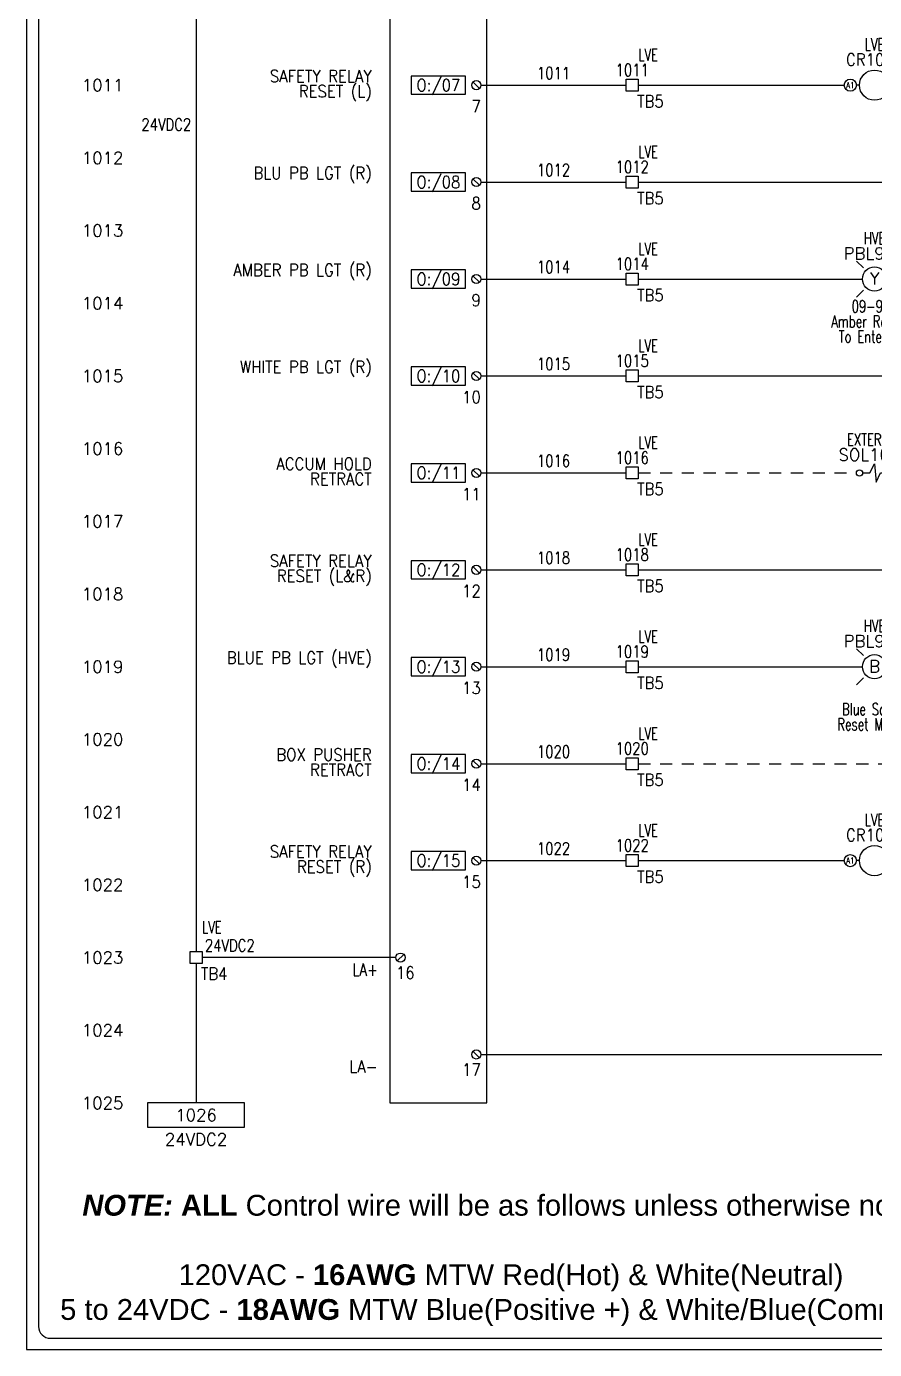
# Model space of a CAD drawing. Header units: inches. Extents: x 0 to 34.2, y 0 to 22.
# Drawn here: x 0 to 8.75, y -0.04 to 13.61 of the extents above; entities that cross this region are included whole.
import ezdxf
from ezdxf.enums import TextEntityAlignment as Align

# ---------------------------------------------------------------- set-up
doc = ezdxf.new("R2010")
doc.units = ezdxf.units.IN
doc.header["$MEASUREMENT"] = 0
doc.linetypes.add('HIDDEN2', pattern=[0.1875, 0.125, -0.0625])
for name, color, linetype in [('BLU_12AWG', 5, 'Continuous'), ('BLU_18AWG', 5, 'Continuous'), ('BLU_WHT_12AWG', 4, 'Continuous'), ('DESC', 150, 'Continuous'), ('DESCCHILD', 20, 'Continuous'), ('LOC', 8, 'Continuous'), ('MISC', 7, 'Continuous'), ('SYMS', 7, 'Continuous'), ('TAGS', 1, 'Continuous'), ('TERMS', 3, 'Continuous'), ('WIRENO', 3, 'Continuous'), ('WIREREF', 50, 'Continuous'), ('WIRES', 7, 'Continuous'), ('XREF', 7, 'Continuous'), ('XREFCHILD', 90, 'Continuous')]:
    doc.layers.add(name, color=color, linetype=linetype)
doc.styles.add('Fields', font='simplex.shx', dxfattribs={"height": 0.185})
doc.styles.get("Standard").update_dxf_attribs({"font": 'arial.ttf'})
doc.styles.add('WD', font='romans.shx', dxfattribs={"height": 0.185})

# ---------------------------------------------------------------- blocks, each defined once
blk = doc.blocks.new('RG_Master_Ver_4_2_2')
at = {"color": 3}
for p, q in [((0.125, 21.734), (0.125, 0.194)), ((0.247, 0.072), (9.875, 0.072))]:
    blk.add_line(p, q, dxfattribs=at)
blk.add_lwpolyline([(0, -0.044), (34.25, -0.044), (34.25, 21.956), (0, 21.956)], close=True, dxfattribs=at)
blk.add_arc((0.247, 0.194), 0.122, 180, 270, dxfattribs=at)
at = {"style": 'Fields'}
for tag, p in [('DESCRIPTION_3', (13.116, 1.307)), ('DRN_3', (15.472, 1.307)), ('CHK_3', (16.529, 1.307)), ('APP_3', (17.552, 1.307)), ('DATE_3', (18.829, 1.307)), ('DRAWING_DESC', (32.229, 1.246)), ('CUSTOMER', (28.997, 1.214)), ('DESCRIPTION_2', (13.116, 0.951)), ('DRN_2', (15.472, 0.951)), ('CHK_2', (16.529, 0.951)), ('APP_2', (17.552, 0.951)), ('DATE_2', (18.829, 0.951)), ('SIZE', (30.715, 0.894)), ('DRAWING_#', (32.125, 0.894)), ('REV', (33.543, 0.894)), ('DESCRIPTION_1', (13.116, 0.596)), ('DRN_1', (15.472, 0.596)), ('CHK_1', (16.529, 0.596)), ('APP_1', (17.552, 0.596)), ('DATE_1', (18.829, 0.596)), ('PROJECT_#', (28.981, 0.581)), ('DRN_BY', (30.875, 0.524)), ('CHK_BY', (31.762, 0.524)), ('APP_BY', (32.75, 0.524)), ('SCALE', (33.652, 0.524)), ('PROJECT_NAME', (29.021, 0.176)), ('SHEETNUM', (32.753, 0.176)), ('TTL_SHTS', (33.547, 0.176))]:
    blk.add_attdef(tag, text='', height=0.125, dxfattribs=at).set_placement(p, align=Align.CENTER)
at = {"style": 'Fields', "flags": 9}
blk.add_attdef('WD_TB', (9.953, 0.194), '', height=0.0638, dxfattribs=at)
blk = doc.blocks.new('HA2S1_REF_1')
for p, q in [((0, 0.25), (0, 0)), ((1, 0.25), (0, 0.25)), ((1, 0), (1, 0.25)), ((0, 0), (1, 0))]:
    blk.add_line(p, q)
at = {"style": 'WD', "flags": 1}
blk.add_attdef('SIGCODE', text='', height=0.125, dxfattribs=at).set_placement((0.5, 0.3125), align=Align.CENTER)
at = {"style": 'WD'}
for tag, p in [('XREF', (0.5, 0.0625)), ('DESC1', (0.5, -0.1875))]:
    blk.add_attdef(tag, text='', height=0.125, dxfattribs=at).set_placement(p, align=Align.CENTER)
blk = doc.blocks.new('PLCIO_FD2')
at = {"layer": 'SYMS'}
for p, q in [((-0.5, 1), (-0.5, -17.5)), ((0.5, -17.5), (0.5, 1)), ((0.281, -6.906), (-0.281, -6.906)), ((-0.281, -6.906), (-0.281, -7.094)), ((0.281, -7.094), (0.281, -6.906)), ((-0.281, -7.094), (0.281, -7.094)), ((0.357, -6.967), (0.424, -7.033)), ((0.281, -7.906), (-0.281, -7.906)), ((-0.281, -7.906), (-0.281, -8.094)), ((0.281, -8.094), (0.281, -7.906)), ((0.357, -7.967), (0.424, -8.033)), ((-0.281, -8.094), (0.281, -8.094)), ((0.281, -8.906), (-0.281, -8.906)), ((-0.281, -8.906), (-0.281, -9.094)), ((0.281, -9.094), (0.281, -8.906)), ((0.357, -8.967), (0.424, -9.033)), ((-0.281, -9.094), (0.281, -9.094)), ((0.281, -9.906), (-0.281, -9.906)), ((-0.281, -9.906), (-0.281, -10.094)), ((0.281, -10.094), (0.281, -9.906)), ((-0.281, -10.094), (0.281, -10.094)), ((0.357, -9.967), (0.424, -10.033)), ((0.281, -10.906), (-0.281, -10.906)), ((-0.281, -10.906), (-0.281, -11.094)), ((0.281, -11.094), (0.281, -10.906)), ((0.357, -10.967), (0.424, -11.033)), ((-0.281, -11.094), (0.281, -11.094)), ((0.281, -11.906), (-0.281, -11.906)), ((-0.281, -11.906), (-0.281, -12.094)), ((0.281, -12.094), (0.281, -11.906)), ((0.357, -11.967), (0.424, -12.033)), ((-0.281, -12.094), (0.281, -12.094)), ((0.281, -12.906), (-0.281, -12.906)), ((-0.281, -12.906), (-0.281, -13.094)), ((0.281, -13.094), (0.281, -12.906)), ((0.357, -12.967), (0.424, -13.033)), ((-0.281, -13.094), (0.281, -13.094)), ((0.281, -13.906), (-0.281, -13.906)), ((-0.281, -13.906), (-0.281, -14.094)), ((0.281, -14.094), (0.281, -13.906)), ((0.357, -13.967), (0.424, -14.033)), ((-0.281, -14.094), (0.281, -14.094)), ((0.281, -14.906), (-0.281, -14.906)), ((-0.281, -14.906), (-0.281, -15.094)), ((0.281, -15.094), (0.281, -14.906)), ((0.357, -14.967), (0.424, -15.033)), ((-0.281, -15.094), (0.281, -15.094)), ((-0.357, -15.967), (-0.424, -16.033)), ((0.357, -16.967), (0.424, -17.033)), ((-0.5, -17.5), (0.5, -17.5))]:
    blk.add_line(p, q, dxfattribs=at)
for centre in [(0.391, -7), (0.391, -8), (0.391, -9), (0.391, -10), (0.391, -11), (0.391, -12), (0.391, -13), (0.391, -14), (0.391, -15), (-0.391, -16), (0.391, -17)]:
    blk.add_circle(centre, 0.0469, dxfattribs=at)
at = {"layer": 'SYMS', "style": 'WD'}
for tag, width, p in [('INST', 0.8, (0, 1.482)), ('LOC', 0.8, (0, 1.312)), ('MFG', 0.8, (0, 1.156)), ('CAT', 0.9, (0, 1)), ('DESC', 0.8, (0, 0.53))]:
    blk.add_attdef(tag, text='', height=0.125, dxfattribs=dict(at, width=width)).set_placement(p, align=Align.CENTER)
for tag, p in [('LINE1', (0, 0.844)), ('LINE2', (0, 0.688)), ('TAG', (0, 0.322))]:
    blk.add_attdef(tag, text='', height=0.125, dxfattribs=at).set_placement(p, align=Align.CENTER)
at = {"layer": 'SYMS', "linetype": 'Continuous', "style": 'WD', "flags": 9}
blk.add_attdef('ASSYCODE', text='', height=0.01, dxfattribs=at).set_placement((0.23, 1.071), align=Align.CENTER)
at = {"layer": 'SYMS', "style": 'WD', "width": 0.9}
for tag, p in [('DESCA01', (-0.688, 0.031)), ('DESCB01', (-0.688, -0.125)), ('DESCC01', (-0.688, -0.281)), ('DESCD01', (-0.688, -0.438)), ('DESCE01', (-0.688, -0.594)), ('DESCA02', (-0.688, -0.969)), ('DESCB02', (-0.688, -1.125)), ('DESCC02', (-0.688, -1.281)), ('DESCD02', (-0.688, -1.438)), ('DESCE02', (-0.688, -1.594)), ('DESCA03', (-0.688, -1.969)), ('DESCB03', (-0.688, -2.125)), ('DESCC03', (-0.688, -2.281)), ('DESCD03', (-0.688, -2.438)), ('DESCE03', (-0.688, -2.594)), ('DESCA04', (-0.688, -2.969)), ('DESCB04', (-0.688, -3.125)), ('DESCC04', (-0.688, -3.281)), ('DESCD04', (-0.688, -3.438)), ('DESCE04', (-0.688, -3.594)), ('DESCA05', (-0.688, -3.969)), ('DESCB05', (-0.688, -4.125)), ('DESCC05', (-0.688, -4.281)), ('DESCD05', (-0.688, -4.438)), ('DESCE05', (-0.688, -4.594)), ('DESCA06', (-0.688, -4.969)), ('DESCB06', (-0.688, -5.125)), ('DESCC06', (-0.688, -5.281)), ('DESCD06', (-0.688, -5.438)), ('DESCE06', (-0.688, -5.594)), ('DESCA07', (-0.688, -5.969)), ('DESCB07', (-0.688, -6.125)), ('DESCC07', (-0.688, -6.281)), ('DESCD07', (-0.688, -6.438)), ('DESCE07', (-0.688, -6.594)), ('DESCA08', (-0.688, -6.969)), ('DESCB08', (-0.688, -7.125)), ('DESCC08', (-0.688, -7.281)), ('DESCD08', (-0.688, -7.438)), ('DESCE08', (-0.688, -7.594)), ('DESCA09', (-0.688, -7.969)), ('DESCB09', (-0.688, -8.125)), ('DESCC09', (-0.688, -8.281)), ('DESCD09', (-0.688, -8.438)), ('DESCE09', (-0.688, -8.594)), ('DESCA10', (-0.688, -8.969)), ('DESCB10', (-0.688, -9.125)), ('DESCC10', (-0.688, -9.281)), ('DESCD10', (-0.688, -9.438)), ('DESCE10', (-0.688, -9.594)), ('DESCA11', (-0.688, -9.969)), ('DESCB11', (-0.688, -10.125)), ('DESCC11', (-0.688, -10.281)), ('DESCD11', (-0.688, -10.438)), ('DESCE11', (-0.688, -10.594)), ('DESCA12', (-0.688, -10.969)), ('DESCB12', (-0.688, -11.125)), ('DESCC12', (-0.688, -11.281)), ('DESCD12', (-0.688, -11.438)), ('DESCE12', (-0.688, -11.594)), ('DESCA13', (-0.688, -11.969)), ('DESCB13', (-0.688, -12.125)), ('DESCC13', (-0.688, -12.281)), ('DESCD13', (-0.688, -12.438)), ('DESCE13', (-0.688, -12.594)), ('DESCA14', (-0.688, -12.969)), ('DESCB14', (-0.688, -13.125)), ('DESCC14', (-0.688, -13.281)), ('DESCD14', (-0.688, -13.438)), ('DESCE14', (-0.688, -13.594)), ('DESCA15', (-0.688, -13.969)), ('DESCB15', (-0.688, -14.125)), ('DESCC15', (-0.688, -14.281)), ('DESCD15', (-0.688, -14.438)), ('DESCE15', (-0.688, -14.594)), ('DESCA16', (-0.688, -14.969)), ('DESCB16', (-0.688, -15.125)), ('DESCC16', (-0.688, -15.281)), ('DESCD16', (-0.688, -15.438)), ('DESCE16', (-0.688, -15.594))]:
    blk.add_attdef(tag, text='', height=0.125, dxfattribs=at).set_placement(p, align=Align.RIGHT)
at = {"layer": 'SYMS', "style": 'WD'}
for tag, width, p in [('TAGA01', 0.8, (0, 0)), ('TAGA02', 0.9, (0, -1)), ('TAGA03', 0.9, (0, -2)), ('TAGA04', 0.9, (0, -3)), ('TAGA05', 0.9, (0, -4)), ('TAGA06', 0.9, (0, -5)), ('TAGA07', 0.9, (0, -6)), ('TAGA08', 0.9, (0, -7)), ('TAGA09', 0.9, (0, -8)), ('TAGA10', 0.9, (0, -9)), ('TAGA11', 0.9, (0, -10)), ('TAGA12', 0.9, (0, -11)), ('TAGA13', 0.9, (0, -12)), ('TAGA14', 0.9, (0, -13)), ('TAGA15', 0.9, (0, -14)), ('TAGA16', 0.9, (0, -15))]:
    blk.add_attdef(tag, text='', height=0.125, dxfattribs=dict(at, width=width)).set_placement(p, align=Align.MIDDLE_CENTER)
at = {"layer": 'SYMS', "style": 'WD', "flags": 1}
for tag, p in [('X1TERM01', (0.438, 0)), ('X1TERM02', (0.438, -1)), ('X1TERM03', (0.438, -2)), ('X1TERM04', (0.438, -3)), ('X1TERM05', (0.438, -4)), ('X1TERM06', (0.438, -5)), ('X1TERM07', (0.438, -6)), ('X1TERM08', (0.438, -7)), ('X1TERM09', (0.438, -8)), ('X1TERM10', (0.438, -9)), ('X1TERM11', (0.438, -10)), ('X1TERM12', (0.438, -11)), ('X1TERM13', (0.438, -12)), ('X1TERM14', (0.438, -13)), ('X1TERM15', (0.438, -14)), ('X1TERM16', (0.438, -15)), ('X4TERM17', (-0.438, -16)), ('X1TERM18', (0.438, -17))]:
    blk.add_attdef(tag, p, '', height=0.01, dxfattribs=at)
at = {"layer": 'SYMS', "style": 'WD', "width": 0.9}
for tag, p in [('TERMDESC01', (0.625, -0.062)), ('TERMDESC02', (0.625, -1.062)), ('TERMDESC03', (0.625, -2.062)), ('TERMDESC04', (0.625, -3.062)), ('TERMDESC05', (0.625, -4.062)), ('TERMDESC06', (0.625, -5.062)), ('TERMDESC07', (0.625, -6.062)), ('TERMDESC08', (0.625, -7.062)), ('TERMDESC09', (0.625, -8.062)), ('TERMDESC10', (0.625, -9.062)), ('TERMDESC11', (0.625, -10.062)), ('TERMDESC12', (0.625, -11.062)), ('TERMDESC13', (0.625, -12.062)), ('TERMDESC14', (0.625, -13.062)), ('TERMDESC15', (0.625, -14.062)), ('TERMDESC16', (0.625, -15.062)), ('TERM17', (-0.438, -16.094))]:
    blk.add_attdef(tag, text='', height=0.125, dxfattribs=at).set_placement(p, align=Align.TOP_LEFT)
at = {"layer": 'SYMS', "style": 'WD'}
for tag, width, p in [('TERM01', 0.9, (0.438, -0.156)), ('TERM02', 0.9, (0.438, -1.156)), ('TERM03', 0.9, (0.438, -2.156)), ('TERM04', 0.9, (0.438, -3.156)), ('TERM05', 0.9, (0.438, -4.156)), ('TERM06', 0.9, (0.438, -5.156)), ('TERM07', 0.9, (0.438, -6.156)), ('TERM08', 0.9, (0.438, -7.156)), ('TERM09', 0.9, (0.438, -8.156)), ('TERM10', 0.9, (0.438, -9.156)), ('TERM11', 0.9, (0.438, -10.156)), ('TERM12', 0.9, (0.438, -11.156)), ('TERM13', 0.9, (0.438, -12.156)), ('TERM14', 0.9, (0.438, -13.156)), ('TERM15', 0.9, (0.438, -14.156)), ('TERM16', 0.9, (0.438, -15.156)), ('TERMDESC17', 0.8, (-0.625, -16.062)), ('TERMDESC18', 0.9, (-0.625, -17.062)), ('TERM18', 0.9, (0.438, -17.094))]:
    blk.add_attdef(tag, text='', height=0.125, dxfattribs=dict(at, width=width)).set_placement(p, align=Align.TOP_RIGHT)
blk = doc.blocks.new('HPB2Y')
for p, q in [((-0.115, 0.115), (-0.186, 0.186)), ((0.115, 0.115), (0.186, 0.186)), ((-0.115, -0.115), (-0.186, -0.186)), ((0.115, -0.115), (0.186, -0.186))]:
    blk.add_line(p, q)
blk.add_circle((0, 0), 0.125)
at = {"style": 'WD', "width": 0.7}
for tag, p in [('INST', (0, 0.528)), ('LOC', (0, 0.359)), ('XREF', (0, -0.344)), ('DESC1', (0, -0.5)), ('DESC2', (0, -0.656))]:
    blk.add_attdef(tag, text='', height=0.125, dxfattribs=at).set_placement(p, align=Align.CENTER)
at = {"style": 'WD'}
for tag, p in [('TAG2', (0, 0.202)), ('COLOR', (0, -0.058))]:
    blk.add_attdef(tag, text='', height=0.125, dxfattribs=at).set_placement(p, align=Align.CENTER)
at = {"style": 'WD', "flags": 9}
blk.add_attdef('FAMILY', text='', height=0.01, dxfattribs=at).set_placement((-0.005, 0.161), align=Align.CENTER)
at = {"style": 'WD'}
for tag, p in [('X2LINK', (0, 0.219)), ('X8LINK', (0, -0.219))]:
    blk.add_attdef(tag, p, '', height=0.01, dxfattribs=at)
at = {"style": 'WD', "flags": 1}
for tag, p in [('X4TERM01', (-0.125, 0)), ('X1TERM02', (0.125, 0))]:
    blk.add_attdef(tag, p, '', height=0.0125, dxfattribs=at)
at = {"linetype": 'Continuous', "style": 'WD', "flags": 8}
blk.add_attdef('TERM01', text='', height=0.125, dxfattribs=at).set_placement((-0.175, -0.031), align=Align.TOP_RIGHT)
blk.add_attdef('TERM02', text='', height=0.125, dxfattribs=at).set_placement((0.175, -0.031), align=Align.TOP_LEFT)
blk = doc.blocks.new('WD_WNH')
at = {"linetype": 'Continuous', "style": 'WD', "width": 0.8}
blk.add_attdef('WIRENO', text='', height=0.125, dxfattribs=at).set_placement((0, 0.062), align=Align.CENTER)
at = {"style": 'WD', "flags": 1}
for tag, p in [('W01USER', (0, 0.078)), ('W02USER', (0, 0.07)), ('W03USER', (0, 0.062)), ('W04USER', (0, 0.055)), ('W05USER', (0, 0.047)), ('W06USER', (0, 0.039)), ('W07USER', (0, 0.031)), ('W08USER', (0, 0.023)), ('W09USER', (0, 0.016)), ('W10USER', (0, 0.008))]:
    blk.add_attdef(tag, text='', height=0.005, dxfattribs=at).set_placement(p, align=Align.CENTER)
blk = doc.blocks.new('WD_WNV')
at = {"linetype": 'Continuous', "style": 'WD', "width": 0.8}
blk.add_attdef('WIRENO', text='', height=0.125, dxfattribs=at).set_placement((-0.05, 0), align=Align.MIDDLE_RIGHT)
at = {"style": 'WD', "flags": 1}
for tag, p in [('W01USER', (-0.062, 0.094)), ('W02USER', (-0.062, 0.086)), ('W03USER', (-0.062, 0.078)), ('W04USER', (-0.062, 0.07)), ('W05USER', (-0.062, 0.062)), ('W06USER', (-0.062, 0.055)), ('W07USER', (-0.062, 0.047)), ('W08USER', (-0.062, 0.039)), ('W09USER', (-0.062, 0.031)), ('W10USER', (-0.062, 0.023))]:
    blk.add_attdef(tag, text='', height=0.005, dxfattribs=at).set_placement(p, align=Align.CENTER)
blk = doc.blocks.new('HSV1')
for p, q in [((-0.123, 0), (-0.047, 0)), ((-0.047, 0), (0, 0.094)), ((0, 0.094), (0.016, -0.094)), ((0.016, -0.094), (0.062, 0)), ((0.062, 0), (0.123, 0))]:
    blk.add_line(p, q)
for centre in [(-0.155, 0), (0.155, 0)]:
    blk.add_circle(centre, 0.0322)
at = {"style": 'WD', "width": 0.7}
for tag, p in [('INST', (0, 0.451)), ('LOC', (0, 0.281))]:
    blk.add_attdef(tag, text='', height=0.125, dxfattribs=at).set_placement(p, align=Align.CENTER)
at = {"style": 'WD'}
blk.add_attdef('TAG1', text='', height=0.125, dxfattribs=at).set_placement((0, 0.125), align=Align.CENTER)
for tag, p, height, flags in [('X4TERM01', (-0.188, 0), 0.0125, 1), ('FAMILY', (0.129, 0.108), 0.01, 9), ('X1TERM02', (0.188, 0), 0.0125, 1)]:
    blk.add_attdef(tag, p, '', height=height, dxfattribs=dict(at, flags=flags))
at = {"linetype": 'Continuous', "style": 'WD', "flags": 9}
for tag, p in [('ASSYCODE', (0.156, 0.047)), ('MFG', (0.156, 0.067)), ('CAT', (0.156, 0.087))]:
    blk.add_attdef(tag, text='', height=0.01, dxfattribs=at).set_placement(p, align=Align.CENTER)
at = {"style": 'WD'}
for tag, p, width in [('DESC1', (1.125, 0), 0.9), ('DESC2', (1.125, -0.156), 0.9), ('DESC3', (1.125, -0.312), 0.9), ('XREF', (1.133, -0.473), 0.8), ('WDTAGALT', (1.133, -0.629), 0.8)]:
    blk.add_attdef(tag, p, '', height=0.125, dxfattribs=dict(at, width=width))
at = {"linetype": 'Continuous', "style": 'WD', "flags": 8}
blk.add_attdef('TERM01', text='', height=0.125, dxfattribs=at).set_placement((-0.25, -0.031), align=Align.TOP_RIGHT)
blk.add_attdef('TERM02', text='', height=0.125, dxfattribs=at).set_placement((0.25, -0.031), align=Align.TOP_LEFT)
at = {"style": 'WD'}
blk.add_attdef('RATING1', (0.078, -0.313), '', height=0.125, dxfattribs=at)
blk = doc.blocks.new('HCR1T')
for p, q in [((-0.156, 0), (-0.188, 0)), ((0.188, 0), (0.156, 0))]:
    blk.add_line(p, q)
for centre, radius in [((0, 0), 0.156), ((-0.25, 0), 0.0625), ((0.25, 0), 0.0625)]:
    blk.add_circle(centre, radius)
at = {"style": 'WD'}
for tag, width, p in [('INST', 0.7, (0, 0.528)), ('LOC', 0.7, (0, 0.359)), ('TAG1', 0.9, (0, 0.202))]:
    blk.add_attdef(tag, text='', height=0.125, dxfattribs=dict(at, width=width)).set_placement(p, align=Align.CENTER)
at = {"style": 'WD', "flags": 9}
blk.add_attdef('FAMILY', text='', height=0.01, dxfattribs=at).set_placement((-0.005, 0.17), align=Align.CENTER)
at = {"linetype": 'Continuous', "style": 'WD', "flags": 1}
for tag, p in [('MFG', (0, 0.14)), ('CAT', (0, 0.159))]:
    blk.add_attdef(tag, text='', height=0.01, dxfattribs=at).set_placement(p, align=Align.MIDDLE)
at = {"style": 'WD'}
for tag, p, width in [('DESC1', (1.126, 0.076), 0.9), ('DESC2', (1.126, -0.081), 0.9), ('DESC3', (1.126, -0.237), 0.9), ('XREFNO', (1.359, -0.393), 0.8), ('XREFNC', (1.359, -0.549), 0.8)]:
    blk.add_attdef(tag, p, '', height=0.125, dxfattribs=dict(at, width=width))
at = {"linetype": 'Continuous', "style": 'WD', "width": 0.8, "flags": 8}
for tag, p in [('TERM01', (-0.25, 0)), ('TERM02', (0.25, 0))]:
    blk.add_attdef(tag, text='', height=0.0625, dxfattribs=at).set_placement(p, align=Align.MIDDLE_CENTER)
at = {"style": 'WD', "flags": 1}
for tag, p in [('X4TERM01', (-0.312, 0)), ('X1TERM02', (0.312, 0))]:
    blk.add_attdef(tag, p, '', height=0.0125, dxfattribs=at)
at = {"linetype": 'Continuous', "style": 'WD', "flags": 9}
blk.add_attdef('ASSYCODE', text='', height=0.01, dxfattribs=at).set_placement((0, 0.109), align=Align.CENTER)
at = {"style": 'WD', "width": 0.8, "flags": 8}
for tag, p in [('NO', (1.126, -0.393)), ('NC', (1.126, -0.549))]:
    blk.add_attdef(tag, p, '', height=0.125, dxfattribs=at)
blk = doc.blocks.new('HPB2B')
for p, q in [((-0.115, 0.115), (-0.186, 0.186)), ((0.115, 0.115), (0.186, 0.186)), ((-0.115, -0.115), (-0.186, -0.186)), ((0.115, -0.115), (0.186, -0.186))]:
    blk.add_line(p, q)
blk.add_circle((0, 0), 0.125)
at = {"style": 'WD', "width": 0.7}
for tag, p in [('INST', (0, 0.528)), ('LOC', (0, 0.359)), ('XREF', (0, -0.344)), ('DESC1', (0, -0.5)), ('DESC2', (0, -0.656))]:
    blk.add_attdef(tag, text='', height=0.125, dxfattribs=at).set_placement(p, align=Align.CENTER)
at = {"style": 'WD'}
for tag, p in [('TAG2', (0, 0.202)), ('COLOR', (0, -0.058))]:
    blk.add_attdef(tag, text='', height=0.125, dxfattribs=at).set_placement(p, align=Align.CENTER)
at = {"style": 'WD', "flags": 9}
blk.add_attdef('FAMILY', text='', height=0.01, dxfattribs=at).set_placement((-0.005, 0.161), align=Align.CENTER)
at = {"style": 'WD'}
for tag, p in [('X2LINK', (0, 0.219)), ('X8LINK', (0, -0.219))]:
    blk.add_attdef(tag, p, '', height=0.01, dxfattribs=at)
at = {"style": 'WD', "flags": 1}
for tag, p in [('X4TERM01', (-0.125, 0)), ('X1TERM02', (0.125, 0))]:
    blk.add_attdef(tag, p, '', height=0.0125, dxfattribs=at)
at = {"linetype": 'Continuous', "style": 'WD', "flags": 8}
blk.add_attdef('TERM01', text='', height=0.125, dxfattribs=at).set_placement((-0.175, -0.031), align=Align.TOP_RIGHT)
blk.add_attdef('TERM02', text='', height=0.125, dxfattribs=at).set_placement((0.175, -0.031), align=Align.TOP_LEFT)
blk = doc.blocks.new('HT0W01')
for p, q in [((-0.062, 0.062), (0.062, 0.062)), ((-0.062, -0.062), (-0.062, 0.062)), ((0.062, 0.062), (0.062, -0.062)), ((0.062, -0.062), (-0.062, -0.062))]:
    blk.add_line(p, q)
at = {"style": 'WD'}
for tag, p, width in [('INST', (0.062, 0.42), 0.7), ('LOC', (0.062, 0.25), 0.7), ('DESC1', (0.05, -0.385), 0.8)]:
    blk.add_attdef(tag, p, '', height=0.125, dxfattribs=dict(at, width=width))
at = {"linetype": 'Continuous', "style": 'WD', "width": 0.8, "flags": 8}
blk.add_attdef('WIRENO', text='', height=0.125, dxfattribs=at).set_placement((0, 0.094), align=Align.CENTER)
at = {"style": 'WD', "flags": 1}
for tag, p, height in [('X4TERM01', (-0.062, 0), 0.0125), ('X4TERMDESC01', (-0.055, -0.023), 0.025), ('X2TERMDESC01', (-0.006, 0.029), 0.025), ('STRIPSEQ', (0, 0), 0.00125), ('X2TERM01', (0, 0.062), 0.0125), ('X1TERMDESC01', (0.039, 0.007), 0.025), ('X1TERM01', (0.062, 0), 0.0125), ('LINKTERM', (0, -0.002), 0.00125), ('X8TERM01', (0, -0.062), 0.0125), ('X8TERMDESC01', (0, -0.054), 0.025)]:
    blk.add_attdef(tag, p, '', height=height, dxfattribs=at)
at = {"linetype": 'Continuous', "style": 'WD'}
for tag, p, height, width, flags in [('TAGSTRIP', (0.05, -0.229), 0.125, 0.9, 8), ('CAT', (0.213, -0.406), 0.109, 0.8, 1), ('DESC2', (0.05, -0.541), 0.125, 0.8, 8), ('DESC3', (0.05, -0.698), 0.125, 0.8, 8)]:
    blk.add_attdef(tag, p, '', height=height, dxfattribs=dict(at, width=width, flags=flags))
at = {"style": 'WD', "width": 0.7, "flags": 1}
blk.add_attdef('ASSYCODE', (0.062, -0.281), '', height=0.01, dxfattribs=at)
at = {"linetype": 'Continuous', "style": 'WD', "width": 0.8, "flags": 1}
blk.add_attdef('MFG', text='', height=0.109, dxfattribs=at).set_placement((0.088, -0.406), align=Align.RIGHT)

msp = doc.modelspace()

# ---------------------------------------------------------------- linework, layer by layer
at = {"layer": 'BLU_12AWG'}
for p, q in [((1.75, 21.125), (1.75, 4.062)), ((3.812, 4), (1.812, 4)), ((1.75, 3.938), (1.75, 2.5))]:
    msp.add_line(p, q, dxfattribs=at)
at = {"layer": 'BLU_18AWG'}
for p, q in [((4.688, 13), (6.188, 13)), ((6.312, 13), (8.438, 13)), ((4.688, 12), (6.188, 12)), ((6.312, 12), (9.875, 12)), ((4.688, 11), (6.188, 11)), ((6.312, 11), (8.625, 11)), ((4.688, 10), (6.188, 10)), ((6.312, 10), (9.875, 10)), ((4.688, 9), (6.188, 9)), ((4.688, 8), (6.188, 8)), ((6.312, 8), (9.688, 8)), ((4.688, 7), (6.188, 7)), ((6.312, 7), (8.625, 7)), ((4.688, 6), (6.188, 6)), ((4.688, 5), (6.188, 5)), ((6.312, 5), (8.438, 5))]:
    msp.add_line(p, q, dxfattribs=at)
at = {"layer": 'BLU_WHT_12AWG'}
msp.add_line((4.688, 3), (14.938, 3), dxfattribs=at)
at = {"layer": 'WIRES', "linetype": 'HIDDEN2'}
for p, q in [((6.312, 9), (8.562, 9)), ((6.312, 6), (9.812, 6))]:
    msp.add_line(p, q, dxfattribs=at)

# ---------------------------------------------------------------- block references
msp.add_blockref('RG_Master_Ver_4_2_2', (0, 0))
at = {"layer": 'SYMS'}
ref = msp.add_blockref('PLCIO_FD2', (4.25, 20), dxfattribs=at)
ref.add_attrib('TERM08', '7', dxfattribs={"layer": 'TERMS', "height": 0.125, "style": 'WD', "width": 0.9}).set_placement((4.688, 12.844), align=Align.TOP_RIGHT)
ref.add_attrib('TAGA08', 'O:/07', dxfattribs={"layer": 'TAGS', "height": 0.125, "style": 'WD', "width": 0.9}).set_placement((4.25, 13), align=Align.MIDDLE_CENTER)
ref.add_attrib('DESCA08', 'SAFETY RELAY', dxfattribs={"layer": 'DESC', "height": 0.125, "style": 'WD', "width": 0.9}).set_placement((3.562, 13.031), align=Align.RIGHT)
ref.add_attrib('DESCB08', 'RESET (L)', dxfattribs={"layer": 'DESC', "height": 0.125, "style": 'WD', "width": 0.9}).set_placement((3.562, 12.875), align=Align.RIGHT)
ref.add_attrib('TERM09', '8', dxfattribs={"layer": 'TERMS', "height": 0.125, "style": 'WD', "width": 0.9}).set_placement((4.688, 11.844), align=Align.TOP_RIGHT)
ref.add_attrib('TAGA09', 'O:/08', dxfattribs={"layer": 'TAGS', "height": 0.125, "style": 'WD', "width": 0.9}).set_placement((4.25, 12), align=Align.MIDDLE_CENTER)
ref.add_attrib('DESCA09', 'BLU PB LGT (R)', dxfattribs={"layer": 'DESC', "height": 0.125, "style": 'WD', "width": 0.9}).set_placement((3.562, 12.031), align=Align.RIGHT)
ref.add_attrib('TERM10', '9', dxfattribs={"layer": 'TERMS', "height": 0.125, "style": 'WD', "width": 0.9}).set_placement((4.688, 10.844), align=Align.TOP_RIGHT)
ref.add_attrib('TAGA10', 'O:/09', dxfattribs={"layer": 'TAGS', "height": 0.125, "style": 'WD', "width": 0.9}).set_placement((4.25, 11), align=Align.MIDDLE_CENTER)
ref.add_attrib('DESCA10', 'AMBER PB LGT (R)', dxfattribs={"layer": 'DESC', "height": 0.125, "style": 'WD', "width": 0.9}).set_placement((3.562, 11.031), align=Align.RIGHT)
ref.add_attrib('TERM11', '10', dxfattribs={"layer": 'TERMS', "height": 0.125, "style": 'WD', "width": 0.9}).set_placement((4.688, 9.844), align=Align.TOP_RIGHT)
ref.add_attrib('TAGA11', 'O:/10', dxfattribs={"layer": 'TAGS', "height": 0.125, "style": 'WD', "width": 0.9}).set_placement((4.25, 10), align=Align.MIDDLE_CENTER)
ref.add_attrib('DESCA11', 'WHITE PB LGT (R)', dxfattribs={"layer": 'DESC', "height": 0.125, "style": 'WD', "width": 0.9}).set_placement((3.562, 10.031), align=Align.RIGHT)
ref.add_attrib('TERM12', '11', dxfattribs={"layer": 'TERMS', "height": 0.125, "style": 'WD', "width": 0.9}).set_placement((4.688, 8.844), align=Align.TOP_RIGHT)
ref.add_attrib('TAGA12', 'O:/11', dxfattribs={"layer": 'TAGS', "height": 0.125, "style": 'WD', "width": 0.9}).set_placement((4.25, 9), align=Align.MIDDLE_CENTER)
ref.add_attrib('DESCA12', 'ACCUM HOLD', dxfattribs={"layer": 'DESC', "height": 0.125, "style": 'WD', "width": 0.9}).set_placement((3.562, 9.031), align=Align.RIGHT)
ref.add_attrib('DESCB12', 'RETRACT', dxfattribs={"layer": 'DESC', "height": 0.125, "style": 'WD', "width": 0.9}).set_placement((3.562, 8.875), align=Align.RIGHT)
ref.add_attrib('TERM13', '12', dxfattribs={"layer": 'TERMS', "height": 0.125, "style": 'WD', "width": 0.9}).set_placement((4.688, 7.844), align=Align.TOP_RIGHT)
ref.add_attrib('TAGA13', 'O:/12', dxfattribs={"layer": 'TAGS', "height": 0.125, "style": 'WD', "width": 0.9}).set_placement((4.25, 8), align=Align.MIDDLE_CENTER)
ref.add_attrib('DESCA13', 'SAFETY RELAY', dxfattribs={"layer": 'DESC', "height": 0.125, "style": 'WD', "width": 0.9}).set_placement((3.562, 8.031), align=Align.RIGHT)
ref.add_attrib('DESCB13', 'RESET (L&R)', dxfattribs={"layer": 'DESC', "height": 0.125, "style": 'WD', "width": 0.9}).set_placement((3.562, 7.875), align=Align.RIGHT)
ref.add_attrib('TERM14', '13', dxfattribs={"layer": 'TERMS', "height": 0.125, "style": 'WD', "width": 0.9}).set_placement((4.688, 6.844), align=Align.TOP_RIGHT)
ref.add_attrib('TAGA14', 'O:/13', dxfattribs={"layer": 'TAGS', "height": 0.125, "style": 'WD', "width": 0.9}).set_placement((4.25, 7), align=Align.MIDDLE_CENTER)
ref.add_attrib('DESCA14', 'BLUE PB LGT (HVE)', dxfattribs={"layer": 'DESC', "height": 0.125, "style": 'WD', "width": 0.9}).set_placement((3.562, 7.031), align=Align.RIGHT)
ref.add_attrib('TERM15', '14', dxfattribs={"layer": 'TERMS', "height": 0.125, "style": 'WD', "width": 0.9}).set_placement((4.688, 5.844), align=Align.TOP_RIGHT)
ref.add_attrib('TAGA15', 'O:/14', dxfattribs={"layer": 'TAGS', "height": 0.125, "style": 'WD', "width": 0.9}).set_placement((4.25, 6), align=Align.MIDDLE_CENTER)
ref.add_attrib('DESCA15', 'BOX PUSHER', dxfattribs={"layer": 'DESC', "height": 0.125, "style": 'WD', "width": 0.9}).set_placement((3.562, 6.031), align=Align.RIGHT)
ref.add_attrib('DESCB15', 'RETRACT', dxfattribs={"layer": 'DESC', "height": 0.125, "style": 'WD', "width": 0.9}).set_placement((3.562, 5.875), align=Align.RIGHT)
ref.add_attrib('TERM16', '15', dxfattribs={"layer": 'TERMS', "height": 0.125, "style": 'WD', "width": 0.9}).set_placement((4.688, 4.844), align=Align.TOP_RIGHT)
ref.add_attrib('TAGA16', 'O:/15', dxfattribs={"layer": 'TAGS', "height": 0.125, "style": 'WD', "width": 0.9}).set_placement((4.25, 5), align=Align.MIDDLE_CENTER)
ref.add_attrib('DESCA16', 'SAFETY RELAY', dxfattribs={"layer": 'DESC', "height": 0.125, "style": 'WD', "width": 0.9}).set_placement((3.562, 5.031), align=Align.RIGHT)
ref.add_attrib('DESCB16', 'RESET (R)', dxfattribs={"layer": 'DESC', "height": 0.125, "style": 'WD', "width": 0.9}).set_placement((3.562, 4.875), align=Align.RIGHT)
ref.add_attrib('TERM17', '16', dxfattribs={"layer": 'TERMS', "height": 0.125, "style": 'WD', "width": 0.9}).set_placement((3.812, 3.906), align=Align.TOP_LEFT)
ref.add_attrib('TERMDESC17', 'LA+', dxfattribs={"layer": 'TERMS', "height": 0.125, "style": 'WD', "width": 0.8}).set_placement((3.625, 3.938), align=Align.TOP_RIGHT)
ref.add_attrib('TERM18', '17', dxfattribs={"layer": 'TERMS', "height": 0.125, "style": 'WD', "width": 0.9}).set_placement((4.688, 2.906), align=Align.TOP_RIGHT)
ref.add_attrib('TERMDESC18', 'LA-', dxfattribs={"layer": 'TERMS', "height": 0.125, "style": 'WD', "width": 0.9}).set_placement((3.625, 2.938), align=Align.TOP_RIGHT)
ref = msp.add_blockref('HCR1T', (8.75, 13), dxfattribs=at)
ref.add_attrib('TERM02', 'A2', dxfattribs={"layer": 'TERMS', "linetype": 'Continuous', "height": 0.0625, "style": 'WD', "width": 0.8, "flags": 8}).set_placement((9, 13), align=Align.MIDDLE_CENTER)
ref.add_attrib('TERM01', 'A1', dxfattribs={"layer": 'TERMS', "linetype": 'Continuous', "height": 0.0625, "style": 'WD', "width": 0.8, "flags": 8}).set_placement((8.5, 13), align=Align.MIDDLE_CENTER)
ref.add_attrib('LOC', 'LVE', dxfattribs={"layer": 'LOC', "height": 0.125, "style": 'WD', "width": 0.7}).set_placement((8.75, 13.359), align=Align.CENTER)
ref.add_attrib('NC', 'NC', (15.125, 12.451), dxfattribs={"layer": 'MISC', "height": 0.125, "style": 'WD', "width": 0.8, "flags": 8})
ref.add_attrib('NO', 'NO', (15.125, 12.607), dxfattribs={"layer": 'MISC', "height": 0.125, "style": 'WD', "width": 0.8, "flags": 8})
ref.add_attrib('XREFNO', '6-645, 7-729', (15.375, 12.607), dxfattribs={"layer": 'XREF', "height": 0.125, "style": 'WD', "width": 0.8})
ref.add_attrib('DESC2', 'Left', (15.123, 13.079), dxfattribs={"layer": 'DESC', "height": 0.125, "style": 'WD', "width": 0.9})
ref.add_attrib('DESC1', 'Safety Reset', (15.111, 13.262), dxfattribs={"layer": 'DESC', "height": 0.125, "style": 'WD', "width": 0.9})
ref.add_attrib('TAG1', 'CR1011', dxfattribs={"layer": 'TAGS', "height": 0.125, "style": 'WD', "width": 0.9}).set_placement((8.75, 13.202), align=Align.CENTER)
ref = msp.add_blockref('HT0W01', (6.25, 13), dxfattribs=at)
ref.add_attrib('LOC', 'LVE', (6.312, 13.25), dxfattribs={"layer": 'LOC', "height": 0.125, "style": 'WD', "width": 0.7})
ref.add_attrib('WIRENO', '1011', dxfattribs={"layer": 'WIREREF', "linetype": 'Continuous', "height": 0.125, "style": 'WD', "width": 0.8, "flags": 8}).set_placement((6.25, 13.094), align=Align.CENTER)
ref.add_attrib('TAGSTRIP', 'TB5', (6.3, 12.771), dxfattribs={"layer": 'TAGS', "linetype": 'Continuous', "height": 0.125, "style": 'WD', "width": 0.9, "flags": 8})
ref = msp.add_blockref('HT0W01', (6.25, 12), dxfattribs=at)
ref.add_attrib('LOC', 'LVE', (6.312, 12.25), dxfattribs={"layer": 'LOC', "height": 0.125, "style": 'WD', "width": 0.7})
ref.add_attrib('WIRENO', '1012', dxfattribs={"layer": 'WIREREF', "linetype": 'Continuous', "height": 0.125, "style": 'WD', "width": 0.8, "flags": 8}).set_placement((6.25, 12.094), align=Align.CENTER)
ref.add_attrib('TAGSTRIP', 'TB5', (6.3, 11.771), dxfattribs={"layer": 'TAGS', "linetype": 'Continuous', "height": 0.125, "style": 'WD', "width": 0.9, "flags": 8})
ref = msp.add_blockref('HPB2Y', (8.75, 11), dxfattribs=at)
ref.add_attrib('XREF', '09-941', dxfattribs={"layer": 'XREFCHILD', "height": 0.125, "style": 'WD', "width": 0.7}).set_placement((8.75, 10.656), align=Align.CENTER)
ref.add_attrib('DESC1', 'Amber Request', dxfattribs={"layer": 'DESCCHILD', "height": 0.125, "style": 'WD', "width": 0.7}).set_placement((8.75, 10.5), align=Align.CENTER)
ref.add_attrib('DESC2', 'To Enter (R)', dxfattribs={"layer": 'DESCCHILD', "height": 0.125, "style": 'WD', "width": 0.7}).set_placement((8.75, 10.344), align=Align.CENTER)
ref.add_attrib('LOC', 'HVE', dxfattribs={"layer": 'LOC', "height": 0.125, "style": 'WD', "width": 0.7}).set_placement((8.75, 11.359), align=Align.CENTER)
ref.add_attrib('TAG2', 'PBL941', dxfattribs={"layer": 'TAGS', "height": 0.125, "style": 'WD'}).set_placement((8.75, 11.202), align=Align.CENTER)
ref.add_attrib('COLOR', 'Y', dxfattribs={"layer": 'MISC', "height": 0.125, "style": 'WD'}).set_placement((8.75, 10.942), align=Align.CENTER)
ref = msp.add_blockref('HT0W01', (6.25, 11), dxfattribs=at)
ref.add_attrib('LOC', 'LVE', (6.312, 11.25), dxfattribs={"layer": 'LOC', "height": 0.125, "style": 'WD', "width": 0.7})
ref.add_attrib('WIRENO', '1014', dxfattribs={"layer": 'WIREREF', "linetype": 'Continuous', "height": 0.125, "style": 'WD', "width": 0.8, "flags": 8}).set_placement((6.25, 11.094), align=Align.CENTER)
ref.add_attrib('TAGSTRIP', 'TB5', (6.3, 10.771), dxfattribs={"layer": 'TAGS', "linetype": 'Continuous', "height": 0.125, "style": 'WD', "width": 0.9, "flags": 8})
ref = msp.add_blockref('HT0W01', (6.25, 10), dxfattribs=at)
ref.add_attrib('LOC', 'LVE', (6.312, 10.25), dxfattribs={"layer": 'LOC', "height": 0.125, "style": 'WD', "width": 0.7})
ref.add_attrib('WIRENO', '1015', dxfattribs={"layer": 'WIREREF', "linetype": 'Continuous', "height": 0.125, "style": 'WD', "width": 0.8, "flags": 8}).set_placement((6.25, 10.094), align=Align.CENTER)
ref.add_attrib('TAGSTRIP', 'TB5', (6.3, 9.771), dxfattribs={"layer": 'TAGS', "linetype": 'Continuous', "height": 0.125, "style": 'WD', "width": 0.9, "flags": 8})
ref = msp.add_blockref('HT0W01', (6.25, 9), dxfattribs=at)
ref.add_attrib('LOC', 'LVE', (6.312, 9.25), dxfattribs={"layer": 'LOC', "height": 0.125, "style": 'WD', "width": 0.7})
ref.add_attrib('WIRENO', '1016', dxfattribs={"layer": 'WIREREF', "linetype": 'Continuous', "height": 0.125, "style": 'WD', "width": 0.8, "flags": 8}).set_placement((6.25, 9.094), align=Align.CENTER)
ref.add_attrib('TAGSTRIP', 'TB5', (6.3, 8.771), dxfattribs={"layer": 'TAGS', "linetype": 'Continuous', "height": 0.125, "style": 'WD', "width": 0.9, "flags": 8})
ref = msp.add_blockref('HSV1', (8.75, 9), dxfattribs=at)
ref.add_attrib('LOC', 'EXTERNAL', dxfattribs={"layer": 'LOC', "height": 0.125, "style": 'WD', "width": 0.7}).set_placement((8.75, 9.281), align=Align.CENTER)
ref.add_attrib('TAG1', 'SOL1016', dxfattribs={"layer": 'TAGS', "height": 0.125, "style": 'WD'}).set_placement((8.75, 9.125), align=Align.CENTER)
ref = msp.add_blockref('HT0W01', (6.25, 8), dxfattribs=at)
ref.add_attrib('LOC', 'LVE', (6.312, 8.25), dxfattribs={"layer": 'LOC', "height": 0.125, "style": 'WD', "width": 0.7})
ref.add_attrib('WIRENO', '1018', dxfattribs={"layer": 'WIREREF', "linetype": 'Continuous', "height": 0.125, "style": 'WD', "width": 0.8, "flags": 8}).set_placement((6.25, 8.094), align=Align.CENTER)
ref.add_attrib('TAGSTRIP', 'TB5', (6.3, 7.771), dxfattribs={"layer": 'TAGS', "linetype": 'Continuous', "height": 0.125, "style": 'WD', "width": 0.9, "flags": 8})
ref = msp.add_blockref('HT0W01', (6.25, 7), dxfattribs=at)
ref.add_attrib('LOC', 'LVE', (6.312, 7.25), dxfattribs={"layer": 'LOC', "height": 0.125, "style": 'WD', "width": 0.7})
ref.add_attrib('WIRENO', '1019', dxfattribs={"layer": 'WIREREF', "linetype": 'Continuous', "height": 0.125, "style": 'WD', "width": 0.8, "flags": 8}).set_placement((6.25, 7.094), align=Align.CENTER)
ref.add_attrib('TAGSTRIP', 'TB5', (6.3, 6.771), dxfattribs={"layer": 'TAGS', "linetype": 'Continuous', "height": 0.125, "style": 'WD', "width": 0.9, "flags": 8})
ref = msp.add_blockref('HPB2B', (8.75, 7), dxfattribs=at)
ref.add_attrib('DESC1', 'Blue Safety', dxfattribs={"layer": 'DESCCHILD', "height": 0.125, "style": 'WD', "width": 0.7}).set_placement((8.75, 6.5), align=Align.CENTER)
ref.add_attrib('DESC2', 'Reset Master', dxfattribs={"layer": 'DESCCHILD', "height": 0.125, "style": 'WD', "width": 0.7}).set_placement((8.75, 6.344), align=Align.CENTER)
ref.add_attrib('LOC', 'HVE', dxfattribs={"layer": 'LOC', "height": 0.125, "style": 'WD', "width": 0.7}).set_placement((8.75, 7.359), align=Align.CENTER)
ref.add_attrib('TAG2', 'PBL948', dxfattribs={"layer": 'TAGS', "height": 0.125, "style": 'WD'}).set_placement((8.75, 7.202), align=Align.CENTER)
ref.add_attrib('COLOR', 'B', dxfattribs={"layer": 'MISC', "height": 0.125, "style": 'WD'}).set_placement((8.75, 6.942), align=Align.CENTER)
ref = msp.add_blockref('HT0W01', (6.25, 6), dxfattribs=at)
ref.add_attrib('LOC', 'LVE', (6.312, 6.25), dxfattribs={"layer": 'LOC', "height": 0.125, "style": 'WD', "width": 0.7})
ref.add_attrib('WIRENO', '1020', dxfattribs={"layer": 'WIREREF', "linetype": 'Continuous', "height": 0.125, "style": 'WD', "width": 0.8, "flags": 8}).set_placement((6.25, 6.094), align=Align.CENTER)
ref.add_attrib('TAGSTRIP', 'TB5', (6.3, 5.771), dxfattribs={"layer": 'TAGS', "linetype": 'Continuous', "height": 0.125, "style": 'WD', "width": 0.9, "flags": 8})
ref = msp.add_blockref('HCR1T', (8.75, 5), dxfattribs=at)
ref.add_attrib('TERM02', 'A2', dxfattribs={"layer": 'TERMS', "linetype": 'Continuous', "height": 0.0625, "style": 'WD', "width": 0.8, "flags": 8}).set_placement((9, 5), align=Align.MIDDLE_CENTER)
ref.add_attrib('TERM01', 'A1', dxfattribs={"layer": 'TERMS', "linetype": 'Continuous', "height": 0.0625, "style": 'WD', "width": 0.8, "flags": 8}).set_placement((8.5, 5), align=Align.MIDDLE_CENTER)
ref.add_attrib('LOC', 'LVE', dxfattribs={"layer": 'LOC', "height": 0.125, "style": 'WD', "width": 0.7}).set_placement((8.75, 5.359), align=Align.CENTER)
ref.add_attrib('NC', 'NC', (15.125, 4.451), dxfattribs={"layer": 'MISC', "height": 0.125, "style": 'WD', "width": 0.8, "flags": 8})
ref.add_attrib('NO', 'NO', (15.125, 4.607), dxfattribs={"layer": 'MISC', "height": 0.125, "style": 'WD', "width": 0.8, "flags": 8})
ref.add_attrib('XREFNO', '7-717, 7-743', (15.375, 4.607), dxfattribs={"layer": 'XREF', "height": 0.125, "style": 'WD', "width": 0.8})
ref.add_attrib('DESC2', 'Right', (15.099, 4.919), dxfattribs={"layer": 'DESC', "height": 0.125, "style": 'WD', "width": 0.9})
ref.add_attrib('DESC1', 'Safety Reset', (15.099, 5.076), dxfattribs={"layer": 'DESC', "height": 0.125, "style": 'WD', "width": 0.9})
ref.add_attrib('TAG1', 'CR1022', dxfattribs={"layer": 'TAGS', "height": 0.125, "style": 'WD', "width": 0.9}).set_placement((8.75, 5.202), align=Align.CENTER)
ref = msp.add_blockref('HT0W01', (6.25, 5), dxfattribs=at)
ref.add_attrib('LOC', 'LVE', (6.312, 5.25), dxfattribs={"layer": 'LOC', "height": 0.125, "style": 'WD', "width": 0.7})
ref.add_attrib('WIRENO', '1022', dxfattribs={"layer": 'WIREREF', "linetype": 'Continuous', "height": 0.125, "style": 'WD', "width": 0.8, "flags": 8}).set_placement((6.25, 5.094), align=Align.CENTER)
ref.add_attrib('TAGSTRIP', 'TB5', (6.3, 4.771), dxfattribs={"layer": 'TAGS', "linetype": 'Continuous', "height": 0.125, "style": 'WD', "width": 0.9, "flags": 8})
ref = msp.add_blockref('HT0W01', (1.75, 4), dxfattribs=at)
ref.add_attrib('LOC', 'LVE', (1.812, 4.25), dxfattribs={"layer": 'LOC', "height": 0.125, "style": 'WD', "width": 0.7})
ref.add_attrib('WIRENO', '24VDC2', dxfattribs={"layer": 'WIREREF', "linetype": 'Continuous', "height": 0.125, "style": 'WD', "width": 0.8, "flags": 8}).set_placement((2.098, 4.062), align=Align.CENTER)
ref.add_attrib('TAGSTRIP', 'TB4', (1.8, 3.771), dxfattribs={"layer": 'TAGS', "linetype": 'Continuous', "height": 0.125, "style": 'WD', "width": 0.9, "flags": 8})
ref = msp.add_blockref('HA2S1_REF_1', (1.25, 2.25), dxfattribs=at)
ref.add_attrib('XREF', '1026', dxfattribs={"layer": 'XREF', "height": 0.125, "style": 'WD'}).set_placement((1.75, 2.312), align=Align.CENTER)
ref.add_attrib('DESC1', '24VDC2', dxfattribs={"layer": 'DESC', "height": 0.125, "style": 'WD'}).set_placement((1.75, 2.062), align=Align.CENTER)
at = {"layer": 'WIRENO'}
ref = msp.add_blockref('WD_WNH', (5.438, 13), dxfattribs=at)
ref.add_attrib('WIRENO', '1011', dxfattribs={"linetype": 'Continuous', "height": 0.125, "style": 'WD', "width": 0.8}).set_placement((5.438, 13.062), align=Align.CENTER)
ref = msp.add_blockref('WD_WNV', (1.75, 12.594), dxfattribs=at)
ref.add_attrib('WIRENO', '24VDC2', dxfattribs={"linetype": 'Continuous', "height": 0.125, "style": 'WD', "width": 0.8}).set_placement((1.7, 12.594), align=Align.MIDDLE_RIGHT)
ref = msp.add_blockref('WD_WNH', (5.438, 12), dxfattribs=at)
ref.add_attrib('WIRENO', '1012', dxfattribs={"linetype": 'Continuous', "height": 0.125, "style": 'WD', "width": 0.8}).set_placement((5.438, 12.062), align=Align.CENTER)
ref = msp.add_blockref('WD_WNH', (5.438, 11), dxfattribs=at)
ref.add_attrib('WIRENO', '1014', dxfattribs={"linetype": 'Continuous', "height": 0.125, "style": 'WD', "width": 0.8}).set_placement((5.438, 11.062), align=Align.CENTER)
ref = msp.add_blockref('WD_WNH', (5.438, 10), dxfattribs=at)
ref.add_attrib('WIRENO', '1015', dxfattribs={"linetype": 'Continuous', "height": 0.125, "style": 'WD', "width": 0.8}).set_placement((5.438, 10.062), align=Align.CENTER)
ref = msp.add_blockref('WD_WNH', (5.438, 9), dxfattribs=at)
ref.add_attrib('WIRENO', '1016', dxfattribs={"linetype": 'Continuous', "height": 0.125, "style": 'WD', "width": 0.8}).set_placement((5.438, 9.062), align=Align.CENTER)
ref = msp.add_blockref('WD_WNH', (5.438, 8), dxfattribs=at)
ref.add_attrib('WIRENO', '1018', dxfattribs={"linetype": 'Continuous', "height": 0.125, "style": 'WD', "width": 0.8}).set_placement((5.438, 8.062), align=Align.CENTER)
ref = msp.add_blockref('WD_WNH', (5.438, 7), dxfattribs=at)
ref.add_attrib('WIRENO', '1019', dxfattribs={"linetype": 'Continuous', "height": 0.125, "style": 'WD', "width": 0.8}).set_placement((5.438, 7.062), align=Align.CENTER)
ref = msp.add_blockref('WD_WNH', (5.438, 6), dxfattribs=at)
ref.add_attrib('WIRENO', '1020', dxfattribs={"linetype": 'Continuous', "height": 0.125, "style": 'WD', "width": 0.8}).set_placement((5.438, 6.062), align=Align.CENTER)
ref = msp.add_blockref('WD_WNH', (5.438, 5), dxfattribs=at)
ref.add_attrib('WIRENO', '1022', dxfattribs={"linetype": 'Continuous', "height": 0.125, "style": 'WD', "width": 0.8}).set_placement((5.438, 5.062), align=Align.CENTER)

# ---------------------------------------------------------------- texts
at = {"style": 'WD'}
for s, p in [('1011', (1, 13)), ('1012', (1, 12.25)), ('1013', (1, 11.5)), ('1014', (1, 10.75)), ('1015', (1, 10)), ('1016', (1, 9.25)), ('1017', (1, 8.5)), ('1018', (1, 7.75)), ('1019', (1, 7)), ('1020', (1, 6.25)), ('1021', (1, 5.5)), ('1022', (1, 4.75)), ('1023', (1, 4)), ('1024', (1, 3.25)), ('1025', (1, 2.5))]:
    msp.add_text(s, height=0.125, dxfattribs=at).set_placement(p, align=Align.MIDDLE_RIGHT)
at = {"insert": (0.062, 1.552), "char_height": 0.215, "attachment_point": 1}
msp.add_mtext_dynamic_manual_height_columns('\\pxqc;{\\fArial|b1|i1|c0|p34;NOTE:} {\\fArial|b1|i0|c0|p34;ALL} Control wire will be as follows unless otherwise noted:\\P\\P120VAC - {\\fArial|b1|i0|c0|p34;16AWG} MTW Red(Hot) & White(Neutral)\\P5 to 24VDC - {\\fArial|b1|i0|c0|p34;18AWG} MTW Blue(Positive +) & White/Blue(Common -)', width=9.875, gutter_width=0.9, heights=[0], dxfattribs=at)

doc.saveas('drawing.dxf')
